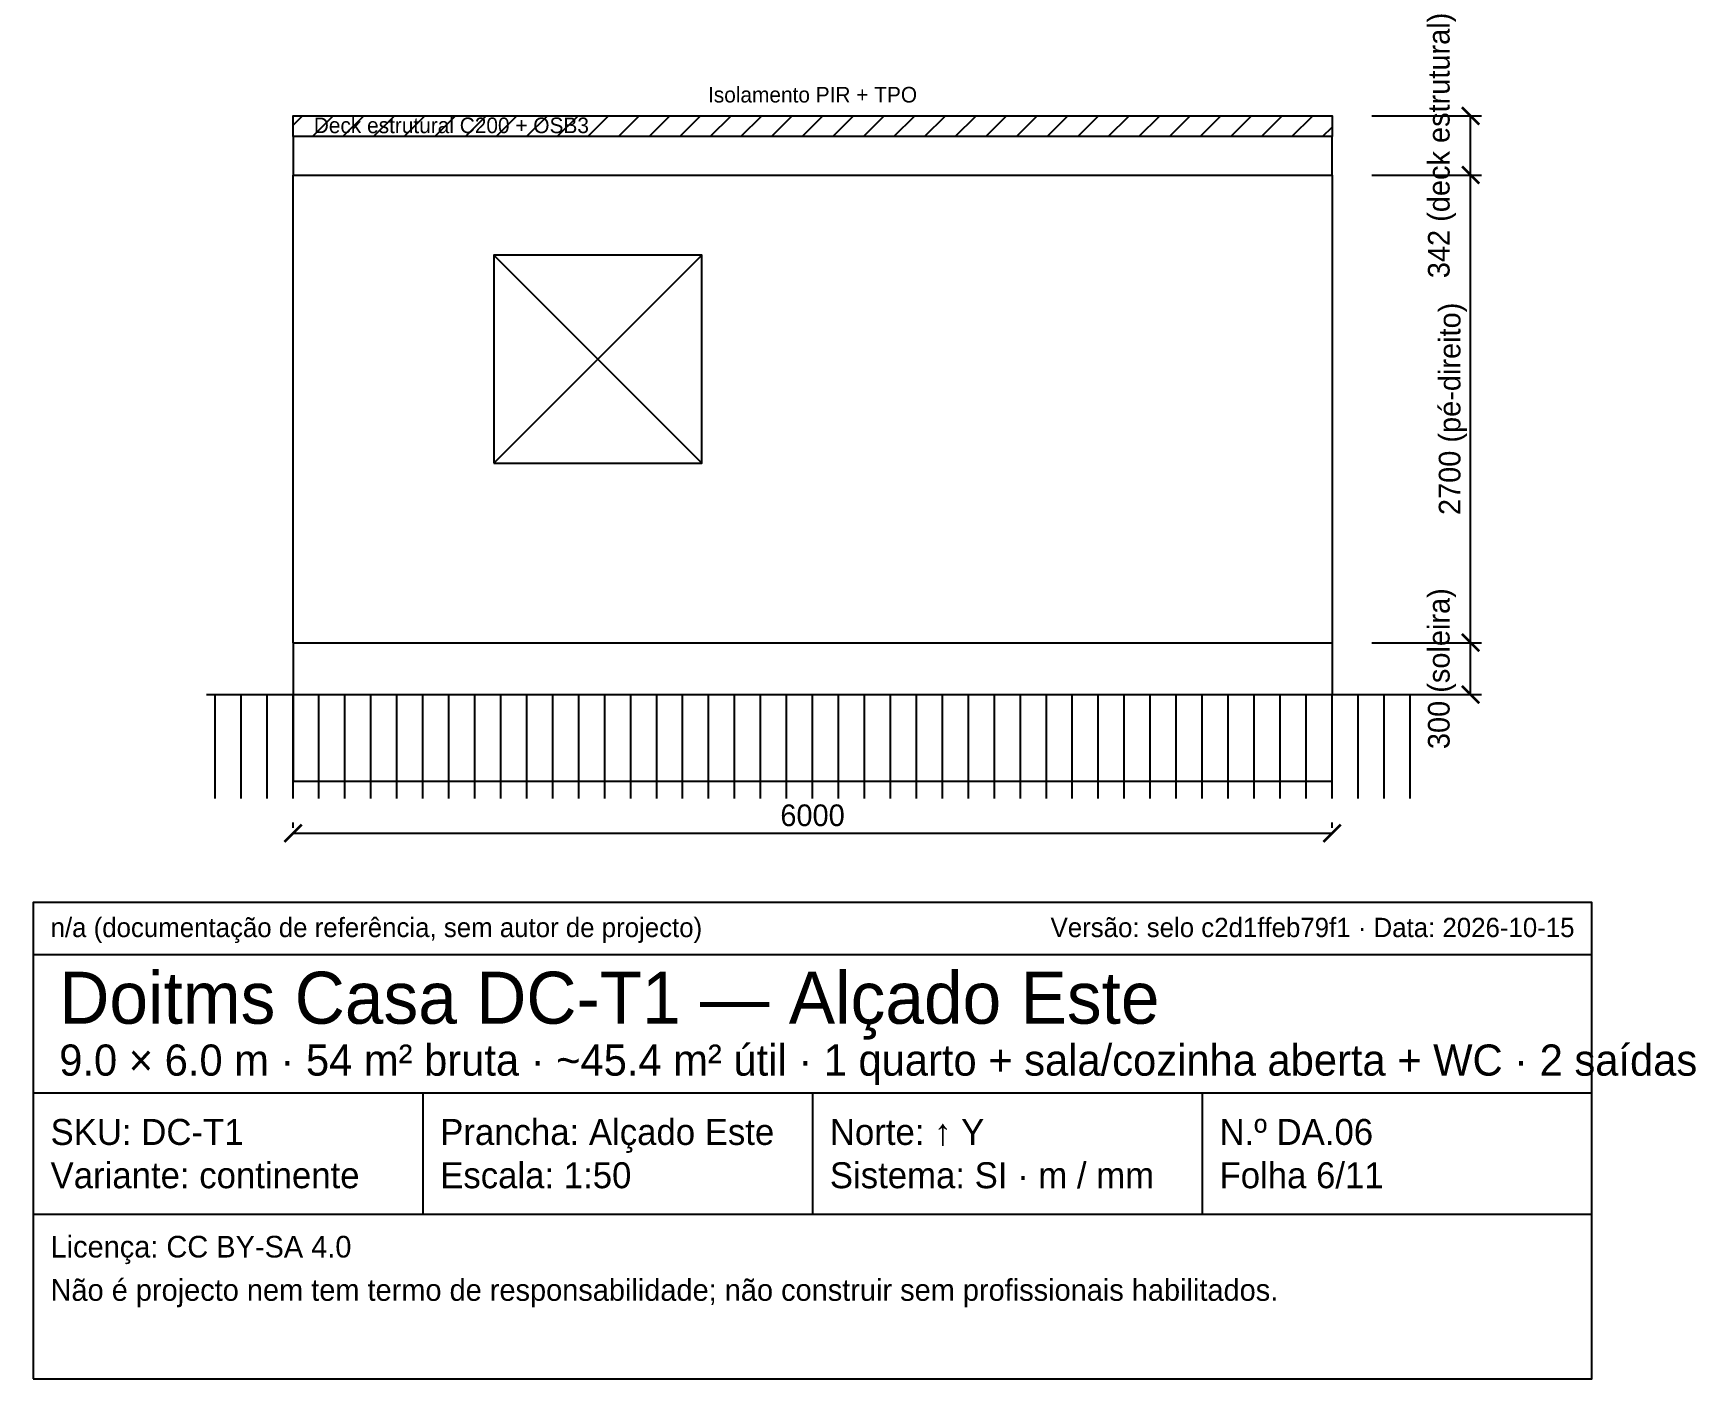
# Model space of a CAD drawing. Header units: millimetres. Extents: x -1500 to 8100, y -4250 to 3519.
import ezdxf
from ezdxf.enums import TextEntityAlignment as Align

# ---------------------------------------------------------------- set-up
doc = ezdxf.new("R2010")
doc.units = ezdxf.units.MM
for name, color, linetype in [('DC-COTAS', 1, 'CONTINUOUS'), ('DC-DECK', 8, 'CONTINUOUS'), ('DC-HACHURA', 9, 'CONTINUOUS'), ('DC-LGSF-VIGAS', 5, 'CONTINUOUS'), ('DC-PAREDES-EXT', 7, 'CONTINUOUS'), ('DC-PAVIMENTO', 8, 'CONTINUOUS'), ('DC-TERRENO', 8, 'CONTINUOUS'), ('DC-TITULO', 7, 'CONTINUOUS'), ('DC-VAOS', 3, 'CONTINUOUS')]:
    doc.layers.add(name, color=color, linetype=linetype)
doc.dimstyles.new('DOITMS', dxfattribs={"dimtxt": 125, "dimasz": 100, "dimexe": 62.5, "dimexo": 30, "dimgap": 40, "dimtad": 1, "dimdec": 0, "dimblk": 'ARCHTICK', "dimcen": 2.5, "dimclrd": 256, "dimclre": 256, "dimclrt": 256, "dimazin": 3, "dimtfac": 1, "dimtmove": 0, "dimatfit": 3})

# ---------------------------------------------------------------- blocks, each defined once
blk = doc.blocks.new('_ARCHTICK')
at = {"color": 0, "linetype": 'BYBLOCK', "const_width": 0.15}
blk.add_lwpolyline([(-0.5, -0.5), (0.5, 0.5)], dxfattribs=at)

msp = doc.modelspace()

# ---------------------------------------------------------------- linework, layer by layer
at = {"layer": 'DC-DECK'}
for p, q in [((0, 2987.2), (54.8, 3042)), ((111.6, 2922), (231.6, 3042)), ((288.3, 2922), (408.3, 3042)), ((465.1, 2922), (585.1, 3042)), ((641.9, 2922), (761.9, 3042)), ((818.7, 2922), (938.7, 3042)), ((995.5, 2922), (1115.5, 3042)), ((1172.2, 2922), (1292.2, 3042)), ((1349, 2922), (1469, 3042)), ((1525.8, 2922), (1645.8, 3042)), ((1702.6, 2922), (1822.6, 3042)), ((1879.3, 2922), (1999.3, 3042)), ((2056.1, 2922), (2176.1, 3042)), ((2232.9, 2922), (2352.9, 3042)), ((2409.7, 2922), (2529.7, 3042)), ((2586.4, 2922), (2706.4, 3042)), ((2763.2, 2922), (2883.2, 3042)), ((2940, 2922), (3060, 3042)), ((3116.8, 2922), (3236.8, 3042)), ((3293.6, 2922), (3413.6, 3042)), ((3470.3, 2922), (3590.3, 3042)), ((3647.1, 2922), (3767.1, 3042)), ((3823.9, 2922), (3943.9, 3042)), ((4000.7, 2922), (4120.7, 3042)), ((4177.4, 2922), (4297.4, 3042)), ((4354.2, 2922), (4474.2, 3042)), ((4531, 2922), (4651, 3042)), ((4707.8, 2922), (4827.8, 3042)), ((4884.5, 2922), (5004.5, 3042)), ((5061.3, 2922), (5181.3, 3042)), ((5238.1, 2922), (5358.1, 3042)), ((5414.9, 2922), (5534.9, 3042)), ((5591.7, 2922), (5711.7, 3042)), ((5768.4, 2922), (5888.4, 3042)), ((5945.2, 2922), (6000, 2976.8))]:
    msp.add_line(p, q, dxfattribs=at)
for points in [[(0, 2922), (0, 3042), (6000, 3042), (6000, 2922)], [(0, 2700), (6000, 2700), (6000, 2922), (0, 2922)]]:
    msp.add_lwpolyline(points, close=True, dxfattribs=at)
at = {"layer": 'DC-HACHURA'}
for p, q in [((-450, -900), (-450, -300)), ((-300, -900), (-300, -300)), ((-150, -900), (-150, -300)), ((0, -900), (0, -300)), ((150, -900), (150, -300)), ((300, -900), (300, -300)), ((450, -900), (450, -300)), ((600, -900), (600, -300)), ((750, -900), (750, -300)), ((900, -900), (900, -300)), ((1050, -900), (1050, -300)), ((1200, -900), (1200, -300)), ((1350, -900), (1350, -300)), ((1500, -900), (1500, -300)), ((1650, -900), (1650, -300)), ((1800, -900), (1800, -300)), ((1950, -900), (1950, -300)), ((2100, -900), (2100, -300)), ((2250, -900), (2250, -300)), ((2400, -900), (2400, -300)), ((2550, -900), (2550, -300)), ((2700, -900), (2700, -300)), ((2850, -900), (2850, -300)), ((3000, -900), (3000, -300)), ((3150, -900), (3150, -300)), ((3300, -900), (3300, -300)), ((3450, -900), (3450, -300)), ((3600, -900), (3600, -300)), ((3750, -900), (3750, -300)), ((3900, -900), (3900, -300)), ((4050, -900), (4050, -300)), ((4200, -900), (4200, -300)), ((4350, -900), (4350, -300)), ((4500, -900), (4500, -300)), ((4650, -900), (4650, -300)), ((4800, -900), (4800, -300)), ((4950, -900), (4950, -300)), ((5100, -900), (5100, -300)), ((5250, -900), (5250, -300)), ((5400, -900), (5400, -300)), ((5550, -900), (5550, -300)), ((5700, -900), (5700, -300)), ((5850, -900), (5850, -300)), ((6000, -900), (6000, -300)), ((6150, -900), (6150, -300)), ((6300, -900), (6300, -300)), ((6450, -900), (6450, -300))]:
    msp.add_line(p, q, dxfattribs=at)
at = {"layer": 'DC-LGSF-VIGAS'}
msp.add_lwpolyline([(0, -300), (0, -800), (6000, -800), (6000, -300)], dxfattribs=at)
at = {"layer": 'DC-PAREDES-EXT'}
msp.add_lwpolyline([(0, 0), (0, 2700), (6000, 2700), (6000, 0)], dxfattribs=at)
at = {"layer": 'DC-PAVIMENTO'}
for p, q in [((0, 0), (6000, 0)), ((0, 0), (0, -300)), ((6000, 0), (6000, -300)), ((0, -300), (6000, -300))]:
    msp.add_line(p, q, dxfattribs=at)
at = {"layer": 'DC-TERRENO'}
msp.add_line((-500, -300), (6500, -300), dxfattribs=at)
at = {"layer": 'DC-TITULO'}
for p, q in [((-1500, -1800), (7500, -1800)), ((-1500, -2600), (7500, -2600)), ((750, -2600), (750, -3300)), ((3000, -2600), (3000, -3300)), ((5250, -2600), (5250, -3300)), ((-1500, -3300), (7500, -3300))]:
    msp.add_line(p, q, dxfattribs=at)
msp.add_lwpolyline([(-1500, -4250), (7500, -4250), (7500, -1500), (-1500, -1500)], close=True, dxfattribs=at)
at = {"layer": 'DC-VAOS'}
for p, q in [((1160, 1037), (2360, 2237)), ((2360, 1037), (1160, 2237))]:
    msp.add_line(p, q, dxfattribs=at)
msp.add_lwpolyline([(1160, 1037), (2360, 1037), (2360, 2237), (1160, 2237)], close=True, dxfattribs=at)

# ---------------------------------------------------------------- texts
at = {"layer": 'DC-DECK'}
msp.add_text('Isolamento PIR + TPO', height=90, dxfattribs=at).set_placement((3000, 3092), align=Align.BOTTOM_CENTER)
msp.add_text('Deck estrutural C200 + OSB3', height=90, dxfattribs=at).set_placement((120, 2942))
at = {"layer": 'DC-TITULO'}
for s, height, p in [('n/a (documentação de referência, sem autor de projecto)', 111.5, (-1400, -1700)), ('Doitms Casa DC-T1 — Alçado Este', 300, (-1350, -2200)), ('9.0 × 6.0 m · 54 m² bruta · ~45.4 m² útil · 1 quarto + sala/cozinha aberta + WC · 2 saídas', 180, (-1350, -2500)), ('SKU: DC-T1', 150, (-1400, -2900)), ('Prancha: Alçado Este', 150, (850, -2900)), ('Norte: ↑ Y', 150, (3100, -2900)), ('N.º DA.06', 150, (5350, -2900)), ('Variante: continente', 150, (-1400, -3150)), ('Escala: 1:50', 150, (850, -3150)), ('Sistema: SI · m / mm', 150, (3100, -3150)), ('Folha 6/11', 150, (5350, -3150)), ('Licença: CC BY-SA 4.0', 125, (-1400, -3550)), ('Não é projecto nem tem termo de responsabilidade; não construir sem profissionais habilitados.', 125, (-1400, -3800))]:
    msp.add_text(s, height=height, dxfattribs=at).set_placement(p)
msp.add_text('Versão: selo c2d1ffeb79f1 · Data: 2026-10-15', height=111.5, dxfattribs=at).set_placement((7400, -1700), align=Align.RIGHT)

# ---------------------------------------------------------------- dimensions: what is measured, and where the dimension line sits
at = {"layer": 'DC-COTAS'}
for base, p1, p2, text in [((6800, 2700), (6200, 2700), (6200, 3042), '342 (deck estrutural)'), ((6800, 0), (6200, 0), (6200, 2700), '2700 (pé-direito)'), ((6800, -300), (6200, -300), (6200, 0), '300 (soleira)')]:
    msp.add_linear_dim(base=base, p1=p1, p2=p2, angle=90, text=text, dimstyle='DOITMS', dxfattribs=at).render()
msp.add_linear_dim(base=(0, -1100), p1=(0, -1100), p2=(6000, -1100), dimstyle='DOITMS', dxfattribs=at).render()

doc.saveas('drawing.dxf')
